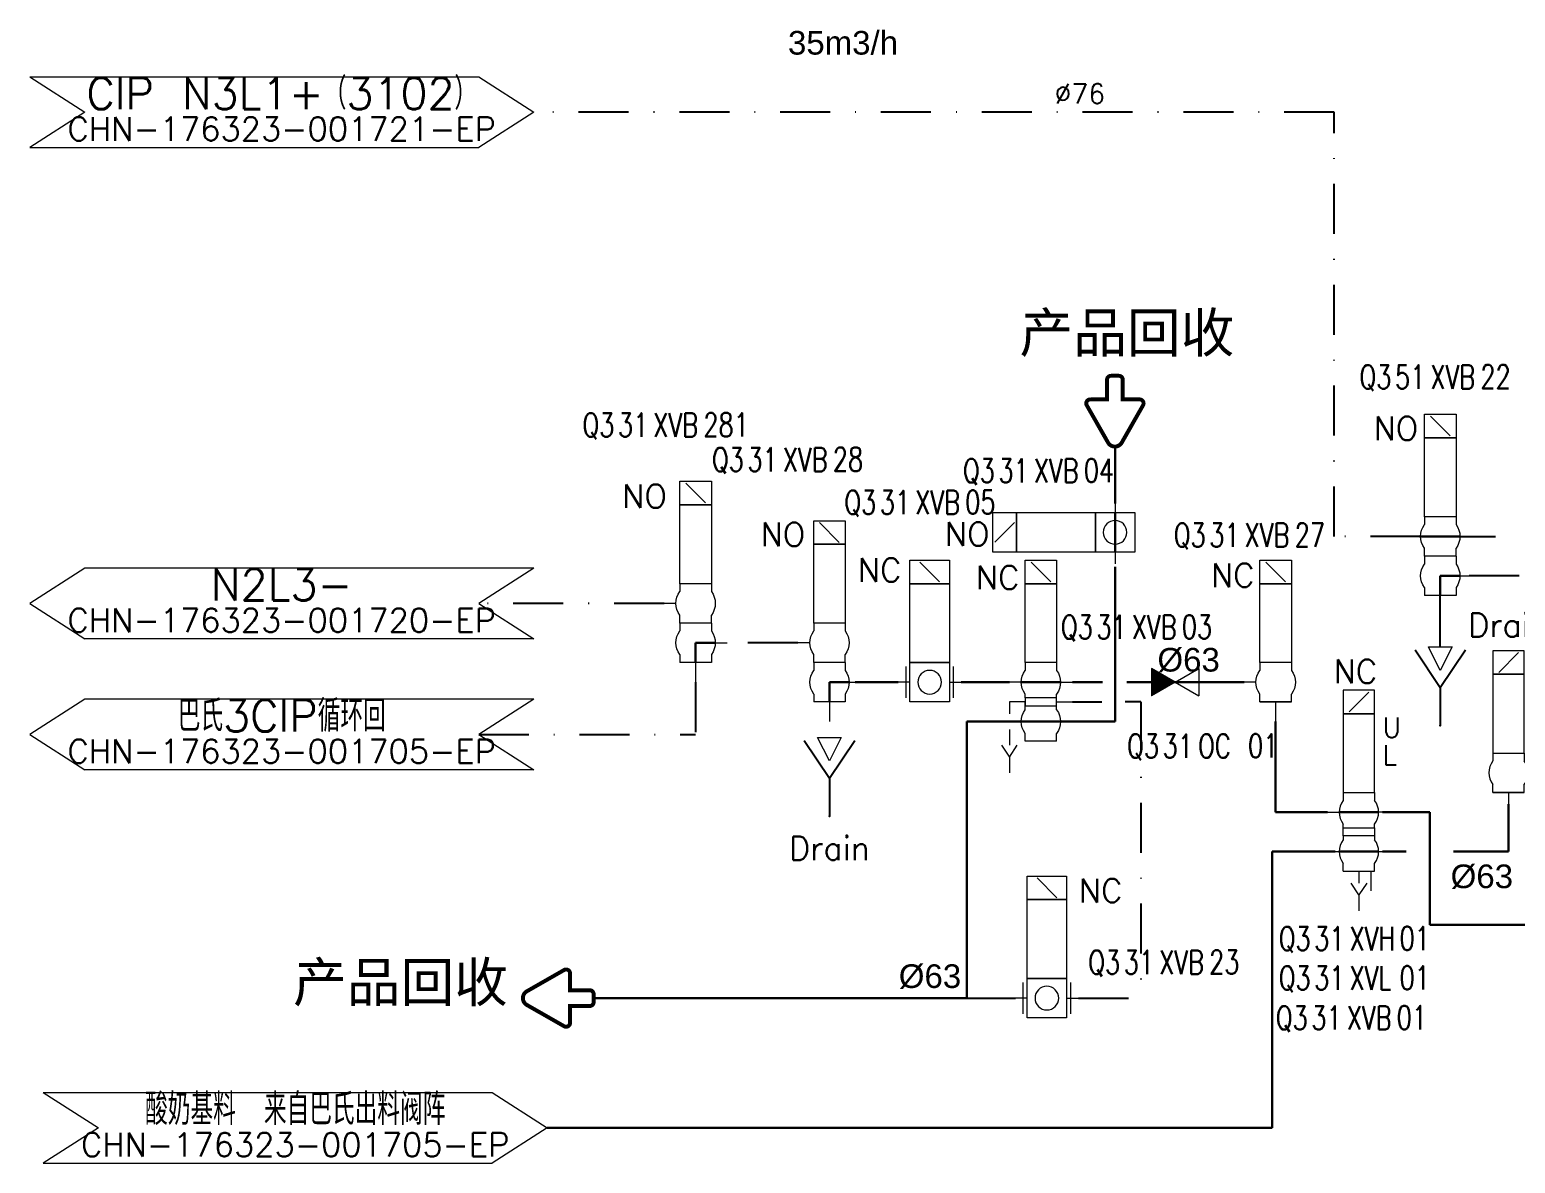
# Model space of a CAD drawing. Header units: inches. Extents: x 14952 to 16573, y 22099 to 23546.
# Drawn here: x 14984.1 to 15172.7, y 23000.3 to 23144.2 of the extents above; entities that cross this region are included whole.
import ezdxf
from ezdxf.enums import TextEntityAlignment as Align

# ---------------------------------------------------------------- set-up
doc = ezdxf.new("R2010")
doc.units = ezdxf.units.IN
doc.header["$MEASUREMENT"] = 0
doc.linetypes.add('ACAD_ISO02W100', pattern=[15, 12, -3])
doc.linetypes.add('DASHDOT2', pattern=[12.7, 6.35, -3.175, 0, -3.175])
for name, color, linetype, lineweight in [('19 Pipe Process', 30, 'Continuous', 30), ('31 Equipment', 7, 'Continuous', 9), ('43 TXT Chinese', 7, 'Continuous', 9)]:
    doc.layers.add(name, color=color, linetype=linetype, lineweight=lineweight)
for name, color, linetype in [('DIAMETRE', 7, 'Continuous'), ('MATERIEL-DIVERS', 7, 'Continuous'), ('POMPES-PROCESS', 7, 'Continuous'), ('REPERES', 7, 'Continuous'), ('techn-data', 7, 'Continuous'), ('TEXTES', 7, 'Continuous'), ('TUYAUTERIE-EGOUT', 32, 'Continuous'), ('TUYAUTERIE-NEP', 4, 'DASHDOT2'), ('VANNES', 7, 'Continuous')]:
    doc.layers.add(name, color=color, linetype=linetype)
doc.layers.get('REPERES').off()
doc.styles.add('ROMANS', font='ROMANS.SHX')
doc.styles.get("Standard").update_dxf_attribs({"font": 'arial.ttf'})
doc.styles.add('USER1', font='TXT.SHX', dxfattribs={"bigfont": 'gbcbig.shx'})

# ---------------------------------------------------------------- blocks, each defined once
blk = doc.blocks.new('EGOUT')
at = {"color": 7}
for p, q in [((-3.2, 9.61), (0, 4.81)), ((0, 4.81), (3.2, 9.61)), ((0, 4.81), (0, 0))]:
    blk.add_line(p, q, dxfattribs=at)
at = {"color": 7, "extrusion": (0, -1, 0)}
blk.add_point((0, 0), dxfattribs=at)
at = {"layer": 'POMPES-PROCESS', "style": 'ROMANS'}
blk.add_attdef('EGOUT', text='', height=3, dxfattribs=at).set_placement((0, -4), align=Align.MIDDLE)
blk = doc.blocks.new('APV-VLV-SSEAT-SW44-4')
at = {"layer": '31 Equipment', "ltscale": 38}
for p, q in [((1.25, 20.25), (-1.25, 17.75)), ((-2, 7.5), (-2, 6.5)), ((2, 7.5), (2, 6.5)), ((-4, 5), (-2.5, 5)), ((-2, 2.5), (-2, 3.5)), ((-2, 2.5), (2, 2.5)), ((-2, 2.5), (-2, 1.5)), ((2, 2.5), (2, 3.5)), ((2, 2.5), (2, 1.5)), ((-2.5, 0), (-4, 0)), ((-2, -1.5), (-2, -2.5)), ((2, -1.5), (2, -2.5)), ((-2, -2.5), (2, -2.5)), ((0, -2.5), (0, -5))]:
    blk.add_line(p, q, dxfattribs=at)
at = {"layer": '31 Equipment', "lineweight": 30}
for p, q in [((-2.5, 5), (2.5, 5)), ((-2.5, 0), (0, 0)), ((0, 0), (0, -2.5))]:
    blk.add_line(p, q, dxfattribs=at)
at = {"layer": '31 Equipment'}
blk.add_line((2.5, 5), (4, 5), dxfattribs=at)
at = {"layer": '31 Equipment', "ltscale": 38}
for points in [[(-2, 17.5), (2, 17.5), (2, 20.5), (-2, 20.5)], [(-2, 7.5), (2, 7.5), (2, 17.5), (-2, 17.5)]]:
    blk.add_lwpolyline(points, close=True, dxfattribs=at)
for centre, start, end in [((0, 5), 143.1301, 216.8699), ((0, 5), 323.1301, 36.8699), ((0, 0), 143.1301, 216.8699), ((0, 0), 323.1301, 36.8699)]:
    blk.add_arc(centre, 2.5, start, end, dxfattribs=at)
blk = doc.blocks.new('APV-SIGN-ARW-FLOW-1')
at = {"layer": '31 Equipment'}
for p, q in [((-1.5, -1.5), (-1.5, 1.5)), ((-1.5, 1.5), (1.5, 0)), ((1.5, 0), (-1.5, -1.5))]:
    blk.add_line(p, q, dxfattribs=at)
blk = doc.blocks.new('APV-VLV-SSEAT-SW41-3')
at = {"layer": '31 Equipment', "ltscale": 38}
for p, q in [((1.25, 15.25), (-1.25, 12.75)), ((-2, 2.5), (-2, 1.5)), ((2, 2.5), (2, 1.5)), ((2.5, 0), (4, 0)), ((-2, -2.5), (-2, -1.5)), ((2, -2.5), (2, -1.5)), ((2, -2.5), (-2, -2.5)), ((-2, -2.5), (2, -2.5)), ((0, -2.5), (0, -5))]:
    blk.add_line(p, q, dxfattribs=at)
for points in [[(-2, 12.5), (2, 12.5), (2, 15.5), (-2, 15.5)], [(-2, 2.5), (2, 2.5), (2, 12.5), (-2, 12.5)]]:
    blk.add_lwpolyline(points, close=True, dxfattribs=at)
for start, end in [(143.1301, 216.8699), (323.1301, 36.8699)]:
    blk.add_arc((0, 0), 2.5, start, end, dxfattribs=at)
blk = doc.blocks.new('APV-VLV-SSEAT-SW43-41')
at = {"layer": '31 Equipment', "ltscale": 38}
for p, q in [((1.25, 20.25), (-1.25, 17.75)), ((-2, 7.5), (-2, 6.5)), ((2, 7.5), (2, 6.5)), ((2.5, 5), (4, 5)), ((-2, 2.5), (-2, 3.5)), ((-2, 2.5), (2, 2.5)), ((-2, 2.5), (-2, 1.5)), ((2, 2.5), (2, 3.5)), ((2, 2.5), (2, 1.5)), ((-2.5, 0), (-4, 0)), ((-2, -1.5), (-2, -2.5)), ((2, -1.5), (2, -2.5)), ((-2, -2.5), (2, -2.5)), ((0, -2.5), (0, -5))]:
    blk.add_line(p, q, dxfattribs=at)
at = {"layer": '31 Equipment', "lineweight": 30}
for p, q in [((0, 0), (-2.5, 0)), ((0, -2.5), (0, 0))]:
    blk.add_line(p, q, dxfattribs=at)
at = {"layer": '31 Equipment', "ltscale": 38}
for points in [[(-2, 17.5), (2, 17.5), (2, 20.5), (-2, 20.5)], [(-2, 7.5), (2, 7.5), (2, 17.5), (-2, 17.5)]]:
    blk.add_lwpolyline(points, close=True, dxfattribs=at)
for centre, start, end in [((0, 5), 143.1301, 216.8699), ((0, 5), 323.1301, 36.8699), ((0, 0), 143.1301, 216.8699), ((0, 0), 323.1301, 36.8699)]:
    blk.add_arc(centre, 2.5, start, end, dxfattribs=at)
blk = doc.blocks.new('APV-SIGN-ARW-DWG-1')
at = {"layer": '31 Equipment'}
for p, q in [((-32, 4.49), (25, 4.49)), ((-32, 4.49), (-25, 0)), ((25, 4.49), (32, 0)), ((-25, 0), (-32, -4.49)), ((32, 0), (25, -4.49)), ((-32, -4.49), (25, -4.49))]:
    blk.add_line(p, q, dxfattribs=at)
at = {"layer": '31 Equipment', "style": 'ROMANS', "width": 0.8}
for tag, p in [('TEXT1', (0, 0.37)), ('TEXT2', (0, -3.63))]:
    blk.add_attdef(tag, text='', height=3, dxfattribs=at).set_placement(p, align=Align.CENTER)
blk = doc.blocks.new('APV-VLV-DSEAT-DA34-3')
at = {"layer": '31 Equipment', "ltscale": 38}
for p, q in [((1.25, 20.25), (-1.25, 17.75)), ((-2, 7.5), (-2, 6.5)), ((2, 7.5), (2, 6.5)), ((-4, 5), (-2.5, 5)), ((4, 5), (2.5, 5)), ((-2, 3), (-2, 3.5)), ((-2, 2), (-2, 1.5)), ((2, 3), (2, 3.5)), ((2, 2), (2, 1.5)), ((-4, 0), (-2.5, 0)), ((-2, -2.5), (-2, -1.5)), ((2, -2.5), (2, -1.5)), ((2.5, 0), (4, 0)), ((-2, -2.5), (2, -2.5)), ((0, -2.5), (0, -4)), ((1.5, -2.5), (1.5, -5)), ((0, -5.5), (-1, -4)), ((1, -4), (0, -5.5)), ((0, -5.5), (0, -7.5))]:
    blk.add_line(p, q, dxfattribs=at)
at = {"layer": '31 Equipment', "lineweight": 30}
for p, q in [((-2.5, 5), (2.5, 5)), ((-2.5, 0), (2.5, 0))]:
    blk.add_line(p, q, dxfattribs=at)
at = {"layer": '31 Equipment', "ltscale": 38}
for points in [[(-2, 17.5), (2, 17.5), (2, 20.5), (-2, 20.5)], [(-2, 7.5), (2, 7.5), (2, 17.5), (-2, 17.5)], [(-2, 3), (2, 3), (2, 2), (-2, 2)]]:
    blk.add_lwpolyline(points, close=True, dxfattribs=at)
for centre, start, end in [((0, 5), 143.1301, 216.8699), ((0, 5), 323.1301, 36.8699), ((0, 0), 143.1301, 216.8699), ((0, 0), 323.1301, 36.8699)]:
    blk.add_arc(centre, 2.5, start, end, dxfattribs=at)
at = {"layer": '31 Equipment', "style": 'ROMANS', "flags": 8}
for tag, p in [('U', (3, 14.5)), ('L', (3, 11))]:
    blk.add_attdef(tag, p, '', height=2.5, dxfattribs=at)
blk = doc.blocks.new('REPNORM1')
at = {"layer": 'TEXTES', "style": 'ROMANS', "width": 0.75}
for tag, p in [('ZONE', (-9.75, -1.25)), ('SOUSZONE', (-5.25, -1.25)), ('ELEMENT', (-0.75, -1.25)), ('NUM', (5.59, -1.22))]:
    blk.add_attdef(tag, p, '', height=3, dxfattribs=at)
blk = doc.blocks.new('APV-VLV-DSEAT-SDE44-3')
at = {"layer": '31 Equipment', "ltscale": 38}
for p, q in [((1.25, 20.25), (-1.25, 17.75)), ((-2, 7.5), (-2, 6.5)), ((2, 7.5), (2, 6.5)), ((-2.5, 5), (-4, 5)), ((2.5, 5), (4, 5)), ((-2, 2.5), (-4, 2.5)), ((2, 2.5), (4, 2.5)), ((4, 2.5), (4, 1)), ((-2.5, 0), (-4, 0)), ((2.5, 0), (4, 0)), ((-2, -2.5), (-2, -1.5)), ((2, -2.5), (2, -1.5)), ((4, -1), (4, -3)), ((4, -4.5), (3, -3)), ((5, -3), (4, -4.5)), ((4, -4.5), (4, -6.5))]:
    blk.add_line(p, q, dxfattribs=at)
at = {"layer": '31 Equipment', "lineweight": 30}
for p, q in [((2.5, 5), (-2.5, 5)), ((2.5, 0), (-2.5, 0))]:
    blk.add_line(p, q, dxfattribs=at)
at = {"layer": '31 Equipment'}
for p, q in [((-2, 3), (-2, 3.5)), ((-2, 1.5), (-2, 2.5)), ((2, 3), (2, 3.5)), ((2, 1.5), (2, 2.5)), ((-2, -2.5), (2, -2.5))]:
    blk.add_line(p, q, dxfattribs=at)
at = {"layer": '31 Equipment', "ltscale": 38}
for points in [[(-2, 17.5), (2, 17.5), (2, 20.5), (-2, 20.5)], [(-2, 7.5), (2, 7.5), (2, 17.5), (-2, 17.5)], [(-2, 3), (2, 3), (2, 2), (-2, 2)]]:
    blk.add_lwpolyline(points, close=True, dxfattribs=at)
for centre, start, end in [((0, 5), 143.1301, 216.8699), ((0, 5), 323.1301, 36.8699), ((0, 0), 143.1301, 216.8699), ((0, 0), 323.1301, 36.8699)]:
    blk.add_arc(centre, 2.5, start, end, dxfattribs=at)
blk = doc.blocks.new('APV-SIGN-ARW-PROD-1')
at = {"layer": '31 Equipment', "const_width": 0.5}
blk.add_lwpolyline([(-4.5, 0.5), (-4.5, -0.5, 0.414214), (-4, -1), (-1.5, -1), (-1.5, -3.14, 0.575867), (-0.75, -3.57), (3.98, -0.87, 0.580323), (3.98, 0.87), (-0.75, 3.57, 0.575867), (-1.5, 3.14), (-1.5, 1), (-4, 1, 0.414214)], format="xyb", close=True, dxfattribs=at)
blk = doc.blocks.new('APV-VLV-BFLY-SVS-3')
at = {"layer": '31 Equipment', "ltscale": 38}
for p, q in [((1.25, 15.25), (-1.25, 12.75)), ((2.5, 2.5), (-2.5, 2.5)), ((-2.5, 2.5), (-2.5, -2.5)), ((2.5, -2.5), (2.5, 2.5)), ((-2.5, 0), (-4, 0)), ((2.5, 0), (4, 0)), ((-2.5, -2.5), (2.5, -2.5))]:
    blk.add_line(p, q, dxfattribs=at)
at = {"layer": '31 Equipment'}
for p, q in [((-3, 2), (-3, -2)), ((3, -2), (3, 2))]:
    blk.add_line(p, q, dxfattribs=at)
at = {"layer": '31 Equipment', "ltscale": 38}
for points in [[(-2.5, 12.5), (2.5, 12.5), (2.5, 15.5), (-2.5, 15.5)], [(-2.5, 2.5), (2.5, 2.5), (2.5, 12.5), (-2.5, 12.5)]]:
    blk.add_lwpolyline(points, close=True, dxfattribs=at)
blk.add_circle((0, 0), 1.5, dxfattribs=at)
blk = doc.blocks.new('APV-FCE-NRV-GEN-1')
at = {"layer": '31 Equipment'}
h = blk.add_hatch(dxfattribs=at)
h.set_pattern_fill('ANSI31', color=256, scale=0.01, style=0)
h.set_pattern_definition([(45, (0, 0), (-0.02245064, 0.02245064), [])])
h.paths.add_polyline_path([(3, 1.75), (3, -1.75), (0, 0)])
at = {"layer": '31 Equipment', "linetype": 'ACAD_ISO02W100', "ltscale": 38}
for p, q in [((-3, 0), (-5, 0)), ((0, 0), (-3, 1.75)), ((-3, 1.75), (-3, -1.75)), ((0, 0), (-3, -1.75)), ((0, 0), (3, 1.75)), ((0, 0), (3, -1.75)), ((3, 1.75), (3, -1.75)), ((3, 0), (5, 0))]:
    blk.add_line(p, q, dxfattribs=at)
blk = doc.blocks.new('APV-VLV-BFLY-SV-4')
at = {"layer": '31 Equipment', "ltscale": 38}
for p, q in [((1.25, 15.25), (-1.25, 12.75)), ((2.5, 2.5), (-2.5, 2.5)), ((-2.5, 2.5), (-2.5, -2.5)), ((2.5, -2.5), (2.5, 2.5)), ((-2.5, -2.5), (2.5, -2.5))]:
    blk.add_line(p, q, dxfattribs=at)
at = {"layer": '31 Equipment'}
for p, q in [((-4, 0), (-2.5, 0)), ((2.5, 0), (4, 0))]:
    blk.add_line(p, q, dxfattribs=at)
at = {"layer": '31 Equipment', "lineweight": 30}
blk.add_line((-2.5, 0), (2.5, 0), dxfattribs=at)
at = {"layer": '31 Equipment', "ltscale": 38}
for points in [[(-2.5, 12.5), (2.5, 12.5), (2.5, 15.5), (-2.5, 15.5)], [(-2.5, 2.5), (2.5, 2.5), (2.5, 12.5), (-2.5, 12.5)]]:
    blk.add_lwpolyline(points, close=True, dxfattribs=at)
blk.add_circle((0, 0), 1.5, dxfattribs=at)

msp = doc.modelspace()

# ---------------------------------------------------------------- linework, layer by layer
at = {"layer": '19 Pipe Process'}
for p, q in [((15121.86, 23091.36), (15121.86, 23084.07)), ((15121.86, 23076.07), (15121.86, 23056.41)), ((15094.32, 23061.41), (15088.85, 23061.41)), ((15108.44, 23061.41), (15102.32, 23061.41)), ((15116.44, 23061.41), (15120.28, 23061.41)), ((15123.36, 23061.41), (15138.25, 23061.41)), ((15121.86, 23056.41), (15103.03, 23056.41)), ((15103.03, 23021.31), (15103.03, 23056.41)), ((15142.25, 23056.41), (15142.25, 23044.91)), ((15171.82, 23039.91), (15171.82, 23045.91)), ((15142.25, 23044.91), (15148.82, 23044.91)), ((15155.82, 23044.91), (15161.82, 23044.91)), ((15161.82, 23030.63), (15161.82, 23044.91)), ((15141.82, 23039.91), (15149.82, 23039.91)), ((15141.82, 23004.84), (15141.82, 23039.91)), ((15155.82, 23039.91), (15158.82, 23039.91)), ((15164.82, 23039.91), (15171.82, 23039.91)), ((15161.82, 23030.63), (15284.8, 23030.63)), ((15103.03, 23021.31), (15055.66, 23021.31)), ((15141.82, 23004.84), (15049.77, 23004.84))]:
    msp.add_line(p, q, dxfattribs=at)
at = {"layer": 'TUYAUTERIE-EGOUT'}
msp.add_line((15163.15, 23065.91), (15163.15, 23072.41), dxfattribs=at)
at = {"layer": 'TUYAUTERIE-NEP'}
for p, q in [((15149.69, 23133.76), (15048.06, 23133.76)), ((15149.69, 23079.91), (15149.69, 23133.76)), ((15160.65, 23079.91), (15149.69, 23079.91)), ((15165.65, 23079.91), (15170.15, 23079.91)), ((15173.15, 23074.91), (15166.15, 23074.91)), ((15116.44, 23058.91), (15120.19, 23058.91)), ((15125.13, 23058.91), (15123.15, 23058.91)), ((15125.13, 23058.91), (15125.13, 23021.31)), ((15103.03, 23021.31), (15109.2, 23021.31)), ((15117.2, 23021.31), (15125.13, 23021.31))]:
    msp.add_line(p, q, dxfattribs=at)
for points in [[(15064.6, 23071.41), (15041.06, 23071.41)], [(15081.6, 23066.41), (15072.6, 23066.41)], [(15068.6, 23061.41), (15068.6, 23054.77)], [(15041.06, 23054.77), (15068.6, 23054.77)]]:
    msp.add_lwpolyline(points, dxfattribs=at)

# ---------------------------------------------------------------- block references
at = {"xscale": -1, "rotation": 90}
msp.add_blockref('APV-VLV-BFLY-SV-4', (15121.86, 23080.43), dxfattribs=at)
at = {"layer": '31 Equipment', "xscale": -1, "rotation": 90}
msp.add_blockref('APV-SIGN-ARW-PROD-1', (15121.84, 23095.8), dxfattribs=at)
at = {"layer": '31 Equipment', "xscale": -1}
for name, p in [('APV-VLV-DSEAT-SDE44-3', (15112.44, 23056.41)), ('APV-SIGN-ARW-PROD-1', (15051.16, 23021.31))]:
    msp.add_blockref(name, p, dxfattribs=at)
at = {"layer": 'MATERIEL-DIVERS'}
ref = msp.add_blockref('APV-SIGN-ARW-DWG-1', (15016.06, 23133.76), dxfattribs=at)
ref.add_attrib('TEXT1', 'CIP N3L1+（3102）', dxfattribs={"layer": '31 Equipment', "height": 4, "style": 'USER1'}).set_placement((15016.06, 23134.13), align=Align.CENTER)
ref.add_attrib('TEXT2', 'CHN-176323-001721-EP', dxfattribs={"layer": '31 Equipment', "height": 3, "style": 'USER1'}).set_placement((15016.06, 23130.13), align=Align.CENTER)
ref = msp.add_blockref('APV-SIGN-ARW-DWG-1', (15016.06, 23071.41), dxfattribs=dict(at, xscale=-1))
ref.add_attrib('TEXT1', 'N2L3-', dxfattribs={"layer": '31 Equipment', "height": 4, "style": 'USER1'}).set_placement((15016.06, 23071.78), align=Align.CENTER)
ref.add_attrib('TEXT2', 'CHN-176323-001720-EP', dxfattribs={"layer": '31 Equipment', "height": 3, "style": 'USER1'}).set_placement((15016.06, 23067.78), align=Align.CENTER)
ref = msp.add_blockref('EGOUT', (15163.15, 23055.91), dxfattribs=at)
ref.add_attrib('EGOUT', 'Drain', dxfattribs={"layer": 'POMPES-PROCESS', "height": 3, "style": 'ROMANS'}).set_placement((15171.83, 23068.73), align=Align.MIDDLE)
at = {"layer": 'MATERIEL-DIVERS', "rotation": 270}
for p in [(15163.15, 23064.41), (15085.6, 23052.91)]:
    msp.add_blockref('APV-SIGN-ARW-FLOW-1', p, dxfattribs=at)
at = {"layer": 'MATERIEL-DIVERS', "xscale": -1}
msp.add_blockref('APV-FCE-NRV-GEN-1', (15129.49, 23061.41), dxfattribs=at)
at = {"layer": 'MATERIEL-DIVERS'}
ref = msp.add_blockref('APV-SIGN-ARW-DWG-1', (15016.06, 23054.77), dxfattribs=dict(at, xscale=-1))
ref.add_attrib('TEXT1', '巴氏3CIP循环回', dxfattribs={"layer": '31 Equipment', "height": 4, "style": 'USER1'}).set_placement((15016.06, 23055.15), align=Align.CENTER)
ref.add_attrib('TEXT2', 'CHN-176323-001705-EP', dxfattribs={"layer": '31 Equipment', "height": 3, "style": 'USER1'}).set_placement((15016.06, 23051.15), align=Align.CENTER)
msp.add_blockref('EGOUT', (15085.6, 23044.41), dxfattribs=at).add_auto_attribs({'EGOUT': 'Drain'})
ref = msp.add_blockref('APV-SIGN-ARW-DWG-1', (15017.77, 23004.84), dxfattribs=at)
ref.add_attrib('TEXT1', '酸奶基料 来自巴氏出料阀阵', dxfattribs={"layer": '31 Equipment', "height": 4, "style": 'USER1'}).set_placement((15017.77, 23005.21), align=Align.CENTER)
ref.add_attrib('TEXT2', 'CHN-176323-001705-EP', dxfattribs={"layer": '31 Equipment', "height": 3, "style": 'USER1'}).set_placement((15017.77, 23001.21), align=Align.CENTER)
at = {"layer": 'REPERES'}
for p, values in [((15162.65, 23099.91), {'ZONE': 'Q3', 'SOUSZONE': '51', 'ELEMENT': 'XVB', 'NUM': '22'}), ((15063.99, 23093.81), {'ZONE': 'Q3', 'SOUSZONE': '31', 'ELEMENT': 'XVB', 'NUM': '281'}), ((15080.43, 23089.42), {'ZONE': 'Q3', 'SOUSZONE': '31', 'ELEMENT': 'XVB', 'NUM': '28'}), ((15112.3, 23088), {'ZONE': 'Q3', 'SOUSZONE': '31', 'ELEMENT': 'XVB', 'NUM': '04'}), ((15097.24, 23083.99), {'ZONE': 'Q3', 'SOUSZONE': '31', 'ELEMENT': 'XVB', 'NUM': '05'}), ((15139.07, 23079.83), {'ZONE': 'Q3', 'SOUSZONE': '31', 'ELEMENT': 'XVB', 'NUM': '27'}), ((15124.74, 23068.15), {'ZONE': 'Q3', 'SOUSZONE': '31', 'ELEMENT': 'XVB', 'NUM': '03'}), ((15133.15, 23053.06), {'ZONE': 'Q3', 'SOUSZONE': '31', 'ELEMENT': 'OC', 'NUM': '01'}), ((15152.39, 23028.62), {'ZONE': 'Q3', 'SOUSZONE': '31', 'ELEMENT': 'XVH', 'NUM': '01'}), ((15128.21, 23025.61), {'ZONE': 'Q3', 'SOUSZONE': '31', 'ELEMENT': 'XVB', 'NUM': '23'}), ((15152.03, 23018.56), {'ZONE': 'Q3', 'SOUSZONE': '31', 'ELEMENT': 'XVB', 'NUM': '01'})]:
    msp.add_blockref('REPNORM1', p, dxfattribs=at).add_auto_attribs(values)
at = {"layer": 'REPERES', "rotation": 7.601981207739284e-05}
msp.add_blockref('REPNORM1', (15152.39, 23023.62), dxfattribs=at).add_auto_attribs({'ZONE': 'Q3', 'SOUSZONE': '31', 'ELEMENT': 'XVL', 'NUM': '01'})
at = {"layer": 'VANNES', "xscale": -1}
for name, p in [('APV-VLV-SSEAT-SW44-4', (15163.15, 23074.91)), ('APV-VLV-SSEAT-SW43-41', (15068.6, 23066.41)), ('APV-VLV-SSEAT-SW43-41', (15085.6, 23061.41)), ('APV-VLV-BFLY-SVS-3', (15098.32, 23061.41)), ('APV-VLV-SSEAT-SW41-3', (15142.25, 23061.41)), ('APV-VLV-BFLY-SVS-3', (15113.2, 23021.31))]:
    msp.add_blockref(name, p, dxfattribs=at)
at = {"layer": 'VANNES'}
msp.add_blockref('APV-VLV-SSEAT-SW41-3', (15171.82, 23049.91), dxfattribs=at)
msp.add_blockref('APV-VLV-DSEAT-DA34-3', (15152.82, 23039.91), dxfattribs=at).add_auto_attribs({'U': 'U', 'L': 'L'})

# ---------------------------------------------------------------- texts
at = {"layer": '43 TXT Chinese', "char_height": 5, "width": 28.4552, "attachment_point": 3}
for insert in [(15137.01, 23108.28), (15044.77, 23025.84)]:
    msp.add_mtext('{\\fKaiTi|b0|i0|c134|p49;产品回收}', dxfattribs=dict(at, insert=insert))
at = {"layer": 'DIAMETRE'}
for s, p in [('35m3/h', (15080.33, 23141.07)), ('%%C63', (15127.24, 23062.76)), ('%%C63', (15164.47, 23035.27)), ('%%C63', (15094.4, 23022.6))]:
    msp.add_text(s, height=3, dxfattribs=at).set_placement(p)
at = {"layer": 'techn-data', "style": 'ROMANS'}
msp.add_text('%%C76', height=2.5, dxfattribs=at).set_placement((15117.39, 23136.1), align=Align.MIDDLE_CENTER)
at = {"layer": 'TEXTES', "style": 'ROMANS'}
for s, p in [('NO', (15154.69, 23092.12)), ('NO', (15059.29, 23083.52)), ('NO', (15076.86, 23078.67)), ('NO', (15100.25, 23078.71)), ('NC', (15089.2, 23074.15)), ('NC', (15104.19, 23073.2)), ('NC', (15134.04, 23073.49)), ('NC', (15149.61, 23061.28)), ('NC', (15117.26, 23033.46))]:
    msp.add_text(s, height=3, dxfattribs=at).set_placement(p)

doc.saveas('drawing.dxf')
